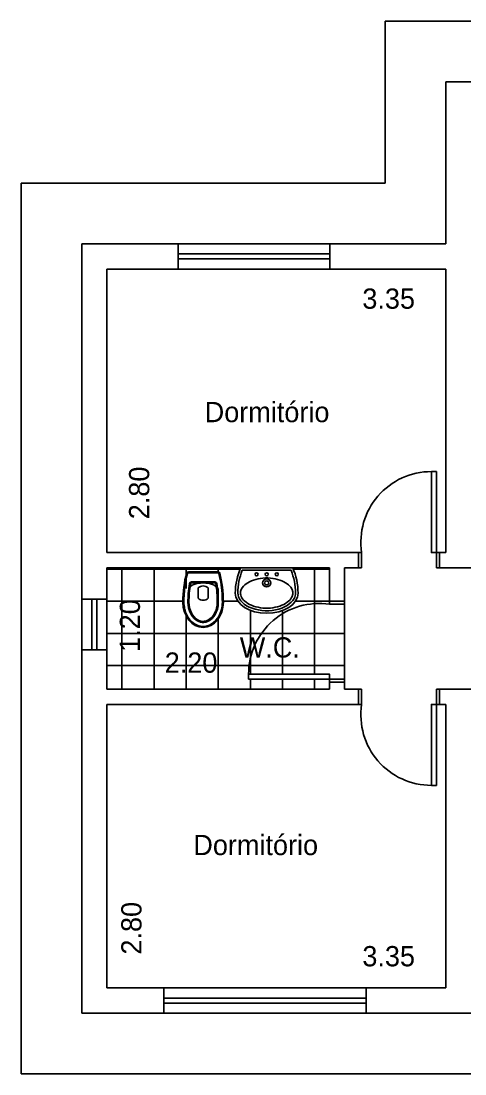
# Model space of a CAD drawing. Extents: x 0 to 13, y -1.7 to 10.5.
# Drawn here: x 0 to 4.39, y 0 to 10.4 of the extents above; entities that cross this region are included whole.
import ezdxf

# ---------------------------------------------------------------- set-up
doc = ezdxf.new("R2010")
doc.units = 0
doc.layers.get('0').update_dxf_attribs({"linetype": 'CONTINUOUS'})
doc.layers.get('DEFPOINTS').update_dxf_attribs({"linetype": 'CONTINUOUS'})
for name, color, linetype in [('ARQ3', 3, 'CONTINUOUS'), ('BLOCO', 7, 'CONTINUOUS'), ('BLOCOS', 7, 'CONTINUOUS'), ('HACHURA', 1, 'CONTINUOUS')]:
    doc.layers.add(name, color=color, linetype=linetype)
doc.styles.add('PADRÃO', font='', dxfattribs={"height": 0.2})
doc.styles.get('PADRÃO').set_extended_font_data('AvantGarde Bk BT')
doc.dimstyles.new('PADRÃOS', dxfattribs={"dimtxt": 0.15, "dimasz": 0.1, "dimexe": 1.25, "dimexo": 0.625, "dimgap": 0.1, "dimtad": 0, "dimjust": 1, "dimzin": 1, "dimdsep": 46, "dimtxsty": 'PADRÃO', "dimcen": 2.5, "dimse1": 1, "dimse2": 1, "dimsd1": 1, "dimsd2": 1, "dimclrt": 1, "dimadec": 0, "dimazin": 0, "dimtfac": 1, "dimtdec": 4, "dimtmove": 0, "dimatfit": 3, "dimfxl": 1, "dimtolj": 1, "dimtzin": 0, "dimarcsym": 0})

# ---------------------------------------------------------------- blocks, each defined once
blk = doc.blocks.new('J15')
at = {"layer": 'BLOCO'}
for p, q in [((1.5, 0.25), (0, 0.25)), ((0, 0.25), (0, 0)), ((1.5, 0), (1.5, 0.25)), ((1.5, 0.1500000000000057), (0, 0.1500000000000057)), ((0, 0.09999999999999432), (1.5, 0.09999999999999432)), ((0, 0), (1.5, 0))]:
    blk.add_line(p, q, dxfattribs=at)
blk = doc.blocks.new('J2')
at = {"layer": 'BLOCO'}
for p, q in [((0, 0.25), (0, 0)), ((2, 0.25), (0, 0.25)), ((2, 0), (2, 0.25)), ((2, 0.1500000000000057), (0, 0.1500000000000057)), ((0, 0.09999999999999432), (2, 0.09999999999999432)), ((0, 0), (2, 0))]:
    blk.add_line(p, q, dxfattribs=at)
blk = doc.blocks.new('J50')
at = {"layer": 'BLOCO'}
for p, q in [((0, 0.25), (0, 0)), ((0.5, 0.25), (0, 0.25)), ((0.5, 0), (0.5, 0.25)), ((0.5, 0.1500000000000057), (0, 0.1500000000000057)), ((0, 0.09999999999999432), (0.5, 0.09999999999999432)), ((0, 0), (0.5, 0))]:
    blk.add_line(p, q, dxfattribs=at)
blk = doc.blocks.new('P80D15')
at = {"layer": 'BLOCO', "ltscale": 0.015}
for p, q in [((0, 0.1500000000000057), (0, 0)), ((0, 0.1500000000000341), (0.03000000000000114, 0.1500000000000341)), ((0.03000000000000114, 0.1500000000000057), (0.03000000000000114, 0)), ((0.7700000000000102, 0.1500000000000057), (0.7700000000000102, 0)), ((0.7700000000000102, 0.1500000000000057), (0.8000000000000114, 0.1500000000000057)), ((0.8000000000000114, 0.1500000000000057), (0.8000000000000114, 0)), ((0, 2.842170943040401e-14), (0.03000000000000114, 0)), ((0.7699999999999818, 0), (0.8000000000000114, 0))]:
    blk.add_line(p, q, dxfattribs=at)
at = {"layer": 'BLOCO'}
blk.add_lwpolyline([(0.7700000000000102, 0.1500000000000057), (0.7199999999999989, 0.1500000000000057), (0.7199999999999989, 0.950000000000017), (0.7700000000000102, 0.950000000000017)], close=True, dxfattribs=at)
at = {"layer": 'BLOCO', "ltscale": 0.015}
blk.add_arc((0.7199999999999989, 0.2524375000000134), 0.6975625000000036, 89.99999999999959, 188.444460412286, dxfattribs=at)
blk = doc.blocks.new('P80E15')
at = {"layer": 'BLOCO', "ltscale": 0.015}
for p, q in [((0.03000000000000114, 0.1500000000000057), (0, 0.1500000000000057)), ((0, 0.1500000000000057), (0, 0)), ((0.03000000000000114, 0.1500000000000057), (0.03000000000000114, 0)), ((0.8000000000000114, 0.1500000000000341), (0.7700000000000102, 0.1500000000000341)), ((0.7700000000000102, 0.1500000000000057), (0.7700000000000102, 0)), ((0.8000000000000114, 0.1500000000000057), (0.8000000000000114, 0)), ((0.03000000000000114, 2.842170943040401e-14), (0, 0)), ((0.8000000000000114, 2.842170943040401e-14), (0.7700000000000102, 5.684341886080801e-14))]:
    blk.add_line(p, q, dxfattribs=at)
at = {"layer": 'BLOCO'}
blk.add_lwpolyline([(0.03000000000000114, 0.1500000000000057), (0.0800000000000125, 0.1500000000000057), (0.0800000000000125, 0.950000000000017), (0.03000000000000114, 0.950000000000017)], close=True, dxfattribs=at)
at = {"layer": 'BLOCO', "ltscale": 0.015}
blk.add_arc((0.0800000000000125, 0.2524375000000134), 0.6975625000000036, 351.555539587714, 90.00000000000041, dxfattribs=at)
blk = doc.blocks.new('*D13')
at = {"layer": 'DEFPOINTS', "color": 0, "linetype": 'ByBlock', "ltscale": 0.015}
for p in [(139.8697378972952, 150.9192626792651), (143.2197378972952, 150.9192626792651), (139.8697378972952, 150.6261548282356)]:
    blk.add_point(p, dxfattribs=at)
at = {"color": 1, "linetype": 'ByBlock', "ltscale": 0.015, "insert": (142.65490273246, 150.6261548282356), "char_height": 0.2, "attachment_point": 5, "style": 'PADRÃO'}
blk.add_mtext('\\A1;3.35', dxfattribs=at)
blk = doc.blocks.new('*D14')
at = {"layer": 'DEFPOINTS', "color": 0, "linetype": 'ByBlock', "ltscale": 0.015}
for p in [(139.8697378972952, 150.9192626792651), (140.1889025210596, 150.9192626792651), (139.8697378972952, 148.1192626792651)]:
    blk.add_point(p, dxfattribs=at)
at = {"color": 1, "linetype": 'ByBlock', "ltscale": 0.015, "insert": (140.1889025210596, 148.7083423495947), "char_height": 0.2, "attachment_point": 5, "rotation": 90, "style": 'PADRÃO'}
blk.add_mtext('\\A1;2.80', dxfattribs=at)
blk = doc.blocks.new('*D15')
at = {"layer": 'DEFPOINTS', "color": 0, "linetype": 'ByBlock', "ltscale": 0.015}
for p in [(139.8697378972952, 147.9692626792651), (142.0697378972952, 147.9692626792651), (142.0697378972952, 147.0311758329916)]:
    blk.add_point(p, dxfattribs=at)
at = {"color": 1, "linetype": 'ByBlock', "ltscale": 0.015, "insert": (140.7010967172598, 147.0311758329916), "char_height": 0.2, "attachment_point": 5, "style": 'PADRÃO'}
blk.add_mtext('\\A1;2.20', dxfattribs=at)
blk = doc.blocks.new('*D16')
at = {"layer": 'DEFPOINTS', "color": 0, "linetype": 'ByBlock', "ltscale": 0.015}
for p in [(139.8697378972952, 146.6192626792651), (140.1123151674683, 146.6192626792651), (139.8697378972952, 143.8192626792651)]:
    blk.add_point(p, dxfattribs=at)
at = {"color": 1, "linetype": 'ByBlock', "ltscale": 0.015, "insert": (140.1123151674683, 144.4083423495948), "char_height": 0.2, "attachment_point": 5, "rotation": 90, "style": 'PADRÃO'}
blk.add_mtext('\\A1;2.80', dxfattribs=at)
blk = doc.blocks.new('*D17')
at = {"layer": 'DEFPOINTS', "color": 0, "linetype": 'ByBlock', "ltscale": 0.015}
for p in [(139.8697378972952, 144.1308972294264), (139.8697378972952, 143.8192626792651), (143.2197378972952, 143.8192626792651)]:
    blk.add_point(p, dxfattribs=at)
at = {"color": 1, "linetype": 'ByBlock', "ltscale": 0.015, "insert": (142.65490273246, 144.1308972294264), "char_height": 0.2, "attachment_point": 5, "style": 'PADRÃO'}
blk.add_mtext('\\A1;3.35', dxfattribs=at)
blk = doc.blocks.new('VASOSAN')
at = {"layer": 'BLOCOS'}
for p, q in [((-0.04999870165021036, 0.1999637913173729), (-0.04999870165021036, 0.300036208682684)), ((0.05000129834978395, 0.2000000000000171), (0.05000129834978395, 0.3000000000000398)), ((-0.1156907586723577, 0.1400000000000148), (0.1156608751354042, 0.1400000000000148)), ((-0.1156899891503542, 0.1500000000000057), (0.1156563640565906, 0.1500000000000057)), ((-0.1449592708755176, 0.04000000000002046), (0.1449618675667352, 0.04000000000002046)), ((-0.144958964094414, 0.05000000000001137), (0.144958964094414, 0.05000000000001137))]:
    blk.add_line(p, q, dxfattribs=at)
for centre, radius, start, end in [((-1.681254687468936e-05, 0.2500000000000284), 0.07072348561596478, 44.98962509969003, 134.9688828081831), ((-0.1156907586724003, 0.1599999999999966), 0.02, 189.3867869031125, 270.0000000001221), ((-0.1156899891503826, 0.1599999999999113), 0.01, 189.3843767903272, 270.0000000002443), ((-1.681254687468936e-05, 0.2500000000000284), 0.07072348561596478, 225.0311171918169, 315.01037490031), ((0.1156563640566048, 0.1599999999999397), 0.01, 269.9999999999185, 350.5758748885445), ((0.1156608751354185, 0.1600000000000534), 0.02, 269.9999999999593, 350.5771305827586), ((-0.1449592708755176, 0.06000000000784667), 0.02, 195.5363314444965, 269.9999999879495), ((-0.1449589640944282, 0.0600000000000307), 0.01, 195.5346797106506, 270), ((0.1449589640941156, 0.06000000000059913), 0.01, 270.0000000017912, 344.483103753554), ((0.1449618675666784, 0.06000000000008754), 0.02, 270.0000000001221, 344.463668535786)]:
    blk.add_arc(centre, radius, start, end, dxfattribs=at)
for centre, major_axis, ratio, start_param, end_param in [((1.298349786793551e-06, 0.3400000000000034), (0, 0.25), 0.8000000000000114, 4.71238898038469, 7.853981633974483), ((1.298349786793551e-06, 0.3400000000000034), (0, 0.5), 0.4000000000000057, 1.570796326794897, 2.178171401941273), ((1.298349786793551e-06, 0.3400000000000034), (0, 0.5), 0.4000000000000057, 4.10501390519934, 4.71238898038469), ((3.162615456631102e-06, 0.2000000000000171), (-0.1315416254084454, 0), 0.380107846735427, 0, 3.141592653589793)]:
    blk.add_ellipse(centre, major_axis=major_axis, ratio=ratio, start_param=start_param, end_param=end_param, dxfattribs=at)
for points, knots in [([(0.1900012983497845, 0.3400000000000034), (0.1900012983497845, 0.3848761319792686), (0.1797393390216371, 0.4296688513161939), (0.1275724019719462, 0.5345347987748141), (0.06728061332151469, 0.5774883381547511), (-0.05557463358574921, 0.5822833263597715), (-0.1176873313140447, 0.5442092108278018), (-0.1772271428546759, 0.4396819034496957), (-0.1899987016502109, 0.3899119131999385), (-0.1899987016502109, 0.3400000000000034)], [4.71238898038469, 4.71238898038469, 4.71238898038469, 4.71238898038469, 5.268704666077937, 5.268704666077937, 6.251971787216637, 6.251971787216637, 7.235238908355337, 7.235238908355337, 7.853981633974483, 7.853981633974483, 7.853981633974483, 7.853981633974483]), ([(0.1500012983497925, 0.3400000000000034), (0.1500012983497925, 0.3788440209133057), (0.1410350669412708, 0.4175642631073231), (0.09785548235792874, 0.5046356523495774), (0.05186252916044509, 0.5365242863162791), (-0.035906470330346, 0.5428969122828846), (-0.08268716521656927, 0.5186239494114204), (-0.136675398657502, 0.4336095243094746), (-0.1499987016502189, 0.3869668551708401), (-0.1499987016502189, 0.3400000000000034)], [4.71238898038469, 4.71238898038469, 4.71238898038469, 4.71238898038469, 5.267303564860582, 5.267303564860582, 6.225165062483076, 6.225165062483076, 7.18302656010557, 7.18302656010557, 7.853981633974483, 7.853981633974483, 7.853981633974483, 7.853981633974483]), ([(0.1400012983497874, 0.3400000000000034), (0.1400012983497874, 0.3772837390730786), (0.1313244408788421, 0.4146147677288923), (0.08614040026922964, 0.5057958350239744), (0.03502463044166859, 0.5349710805647021), (-0.04931088296146413, 0.5246485128546965), (-0.08846614740087944, 0.4978919085569657), (-0.1301770436703151, 0.4186244413023701), (-0.139998701650228, 0.3793231752999873), (-0.139998701650228, 0.3400000000000034)], [4.71238898038469, 4.71238898038469, 4.71238898038469, 4.71238898038469, 5.266984672173268, 5.266984672173268, 6.376176055750425, 6.376176055750425, 7.268653195712185, 7.268653195712185, 7.853981633974483, 7.853981633974483, 7.853981633974483, 7.853981633974483]), ([(-0.1899987016502109, 0.3400000000000034), (-0.1899987016502109, 0.2628456380244302), (-0.1826597402104682, 0.1857481592563204), (-0.1646350625580055, 0.0962993025843275), (-0.1598779088782436, 0.07633152029333701), (-0.1545936493339752, 0.05732178411361133)], [1.570796326794897, 1.570796326794897, 1.570796326794897, 1.570796326794897, 2.037455774227855, 2.037455774227855, 2.178171373096618, 2.178171373096618, 2.178171373096618, 2.178171373096618]), ([(0.1255213970934932, 0.158362586435743), (0.1304959230626253, 0.1883329397418549), (0.1342856674288981, 0.2197754344096836), (0.1388984311594896, 0.280892952358073), (0.1400012983497874, 0.3104504303007616), (0.1400012983497874, 0.3400000000000034)], [4.319424209334854, 4.319424209334854, 4.319424209334854, 4.319424209334854, 4.526146784234752, 4.526146784234752, 4.71238898038469, 4.71238898038469, 4.71238898038469, 4.71238898038469]), ([(0.1353910129756457, 0.1567256052765629), (0.1406375926198677, 0.1883393074453181), (0.1445703338030171, 0.2215366219332111), (0.1489940345178695, 0.2833246268364178), (0.1500012983497925, 0.3116621455754114), (0.1500012983497925, 0.3400000000000034)], [4.319414935773391, 4.319414935773391, 4.319414935773391, 4.319414935773391, 4.53527739023095, 4.53527739023095, 4.71238898038469, 4.71238898038469, 4.71238898038469, 4.71238898038469]), ([(0.1545944801337669, 0.0573247746568768), (0.1714080019636555, 0.1178830224408784), (0.1827947395838834, 0.188231392050767), (0.1891612343353728, 0.2873542333339003), (0.1900012983497845, 0.3136769834079587), (0.1900012983497845, 0.3400000000000034)], [4.105016649121983, 4.105016649121983, 4.105016649121983, 4.105016649121983, 4.553177186481221, 4.553177186481221, 4.71238898038469, 4.71238898038469, 4.71238898038469, 4.71238898038469])]:
    blk.add_open_spline(points, degree=3, knots=knots, dxfattribs=at)
for points in [[(-0.1499987016502189, 0.3400000000000034), (-0.1499987016502189, 0.2771333061211863), (-0.1449377691834997, 0.2142947379843179), (-0.1354229546785177, 0.1567380311504962)], [(-0.1399987016502138, 0.3400000000000034), (-0.1399987016502138, 0.2776703725988909), (-0.1349701841103865, 0.2153313553609451), (-0.1255561557510418, 0.1583694305881238)]]:
    blk.add_open_spline(points, degree=3, dxfattribs=at)
blk = doc.blocks.new('LAVAT')
at = {"layer": 'BLOCOS'}
for p, q in [((-0.2573623180961135, 0), (0.2573623180960993, 0)), ((-0.2410322495695425, 0.02500000000000568), (0.2410322495695283, 0.02500000000000568))]:
    blk.add_line(p, q, dxfattribs=at)
for centre, radius in [((-2.842170943040401e-14, 0.1500000000000057), 0.04), ((-2.842170943040401e-14, 0.1500000000000057), 0.02), ((-0.09999999999999432, 0.06499999999999773), 0.015), ((0, 0.06499999999999773), 0.015), ((0.09999999999999432, 0.06499999999999773), 0.015)]:
    blk.add_circle(centre, radius, dxfattribs=at)
for centre, radius, start, end in [((0.3099999999999739, 0.25), 0.6200000000000045, 180, 203.779994731564), ((0.3099999999999739, 0.25), 0.5951987399818819, 180.0000000000055, 202.2113997706397), ((-0.3099999999999739, 0.25), 0.5951987399818819, 337.7886002293573, 359.9999999999946), ((-0.3099999999999739, 0.25), 0.6200000000000045, 336.2200052684331, 7.016477563892661e-15)]:
    blk.add_arc(centre, radius, start, end, dxfattribs=at)
blk.add_ellipse((-2.842170943040401e-14, 0.25), major_axis=(0.3100000000000023, 0), ratio=0.645161290322576, start_param=0, end_param=3.141592653589793, dxfattribs=at)
for points, knots in [([(0.2849999999999824, 0.2500000000000284), (0.2849999999999682, 0.300317964642403), (0.2452497040517159, 0.3541887687748044), (0.1008916727811169, 0.4227595909021034), (3.167234224576987e-05, 0.4339558931305021), (-0.1743068501371283, 0.3989778962069579), (-0.2442601782461509, 0.3532994974840165), (-0.2803506487652356, 0.2860131679577762), (-0.2851229441039038, 0.2679846562883483), (-0.285198739981908, 0.2499999999999716)], [0, 0, 0, 0, 0.9361481793933827, 0.9361481793933827, 1.872296358786765, 1.872296358786765, 2.808444538180148, 2.808444538180148, 3.13938546545754, 3.13938546545754, 3.13938546545754, 3.13938546545754]), ([(0.2599999999999625, 0.2500000000000284), (0.2599999999999625, 0.2784978981889878), (0.242078010852012, 0.3126567214920613), (0.1643569005752425, 0.3704649949829673), (0.1030052039381815, 0.3920693254798095), (-0.02877373062847255, 0.4037223597623836), (-0.0976825814684048, 0.3936467971219031), (-0.2034406750199054, 0.3477822861136133), (-0.2396263539294523, 0.3143366745038918), (-0.2661732608932681, 0.2526194074667387), (-0.2627272874450739, 0.2240541362115209), (-0.2158391141528142, 0.162032776211305), (-0.168127663237712, 0.1314918993692231), (-0.04805875393354597, 0.09792981637818343), (0.02266607553652022, 0.095757041570522), (0.1477154277714732, 0.1225128520000851), (0.2007272141554637, 0.1503951910720218), (0.2508407150234859, 0.2045307616155014), (0.2599999999999767, 0.2286312563089723), (0.2599999999999625, 0.2500000000000284)], [0, 0, 0, 0, 0.718091798041799, 0.718091798041799, 1.436183596083598, 1.436183596083598, 2.154275394125397, 2.154275394125397, 2.872367192167196, 2.872367192167196, 3.590458990208995, 3.590458990208995, 4.308550788250794, 4.308550788250794, 5.026642586292593, 5.026642586292593, 5.744734384334392, 5.744734384334392, 6.283185307179586, 6.283185307179586, 6.283185307179586, 6.283185307179586])]:
    blk.add_open_spline(points, degree=3, knots=knots, dxfattribs=at)
blk = doc.blocks.new('DORMI')
at = {"layer": 'HACHURA', "ltscale": 0.015, "style": 'PADRÃO'}
blk.add_text('Dormitório', height=0.2, dxfattribs=at).set_placement((-0.5164404245072092, -0.06614472024716633))
blk = doc.blocks.new('WC')
at = {"layer": 'HACHURA', "ltscale": 0.015, "style": 'PADRÃO'}
blk.add_text('W.C.', height=0.2, dxfattribs=at).set_placement((-0.137135439593294, -0.09586776615662984))
blk = doc.blocks.new('*D34')
at = {"layer": 'DEFPOINTS', "color": 0, "linetype": 'ByBlock', "ltscale": 0.015}
for p in [(139.8697378972952, 147.9692626792651), (139.8697378972952, 146.7692626792651), (140.0974226477601, 146.7692626792651)]:
    blk.add_point(p, dxfattribs=at)
at = {"color": 1, "linetype": 'ByBlock', "ltscale": 0.015, "insert": (140.0974226477601, 147.3980401517925), "char_height": 0.2, "attachment_point": 5, "rotation": 90, "style": 'PADRÃO'}
blk.add_mtext('\\A1;1.20', dxfattribs=at)

msp = doc.modelspace()

# ---------------------------------------------------------------- hatches: boundary and pattern name
at = {"ltscale": 0.015}
h = msp.add_hatch(dxfattribs=at)
h.set_pattern_fill('NET', color=256, scale=0.1, style=0)
h.set_pattern_definition([(0, (-139.0197378972952, -142.9692626792651), (0, 0.3175), []), (90, (-139.0197378972952, -142.9692626792651), (-0.3175, 1.944062586693024e-17), [])])
edge = h.paths.add_edge_path()
edge.add_line((3.049999999999926, 4.639446006994291), (3.049999999999926, 4.669446006994292))
edge.add_line((3.049999999999926, 4.669446006994292), (3.049999999999955, 5))
edge.add_line((3.049999999999955, 5), (2.68627587455029, 5))
edge.add_arc((2.11891355645011, 4.75), 0.6199999999999967, 1.318767317570746e-11, 23.77999473141182, ccw=False)
edge.add_ellipse((2.428913556450084, 4.75), major_axis=(-0.3100000000000023, 3.796279696849398e-17), ratio=0.645161290322576, start_angle=0, end_angle=180, ccw=False)
edge.add_arc((2.738913556450029, 4.75), 0.6200000000000027, 156.2200052685882, 179.9999999999632, ccw=False)
edge.add_line((2.171551238349849, 5), (0.8499999999999943, 5))
edge.add_line((0.8499999999999943, 5), (0.8499999999999943, 4.68954773781789))
edge.add_line((0.8499999999999943, 4.68954773781789), (0.8499999999999943, 4.189547737817861))
edge.add_line((0.8499999999999943, 4.189547737817861), (0.8499999999999943, 3.800000000000011))
edge.add_line((0.8499999999999943, 3.800000000000011), (3.049999999999983, 3.800000000000011))
edge.add_line((3.049999999999983, 3.800000000000011), (3.049999999999955, 3.869446006994281))
edge.add_line((3.049999999999955, 3.869446006994281), (3.049999999999955, 3.899446006994282))
edge.add_line((3.049999999999955, 3.899446006994282), (2.249999999999943, 3.899446006994282))
edge.add_line((2.249999999999943, 3.899446006994282), (2.249999999999943, 3.949446006994293))
edge.add_arc((2.947562499999947, 3.949446006994293), 0.6975624999999994, 81.55553958771628, 180, ccw=False)
edge = h.paths.add_edge_path(flags=16)
edge.add_ellipse((1.80051050218313, 4.659999999999997), major_axis=(-3.061515884555943e-17, -0.25), ratio=0.8000000000000114, start_angle=270, end_angle=450, ccw=False)
edge.add_ellipse((1.80051050218313, 4.659999999999997), major_axis=(-6.123031769111886e-17, -0.5), ratio=0.4000000000000057, start_angle=235.1999716104384, end_angle=270, ccw=False)
edge.add_arc((1.655549932966238, 4.939999999999969), 0.02000000000001101, 90, 168.1772623965187, ccw=False)
edge.add_line((1.655549932966238, 4.95999999999998), (1.945471071408434, 4.95999999999998))
edge.add_arc((1.945471071406246, 4.939999999999998), 0.01999999999999974, 11.82273711226361, 89.99999999373051, ccw=False)
edge.add_ellipse((1.80051050218313, 4.659999999999997), major_axis=(-6.123031769111886e-17, -0.5), ratio=0.4000000000000057, start_angle=90, end_angle=124.80002838732861, ccw=False)
h.paths.add_polyline_path([(3.199999999999932, 4.639446006994319), (3.049999999999955, 4.639446006994291, 0.4580704259902287), (2.249999999999943, 3.949446006994293), (3.049999999999955, 3.949446006994265), (3.049999999999983, 3.899446006994282), (3.199999999999932, 3.899446006994282)])
h.paths.add_polyline_path([(1.342279149634948, 4.216034032847432), (2.020438490294282, 4.216034032847432), (2.020438490294282, 3.907792274605669), (1.342279149634948, 3.907792274605669)], flags=24)
h.paths.add_polyline_path([(2.106669074824339, 4.057077145971164), (2.819169074824345, 4.057077145971164), (2.819169074824345, 4.369027695421721), (2.106669074824339, 4.369027695421721)], flags=25)
h.paths.add_polyline_path([(0.9235638713440721, 4.107554945054972), (0.9235638713440721, 4.750000000000028), (1.231805629585836, 4.750000000000028), (1.231805629585836, 4.107554945054972)], flags=24)

# ---------------------------------------------------------------- linework, layer by layer
for p, q in [((4.199999999999989, 8.199999999999989), (4.199999999999989, 9.80000000000004)), ((4.449999999999989, 9.80000000000004), (4.199999999999989, 9.80000000000004)), ((0.5999999999999943, 4.689547737817861), (0.5999999999999943, 8.199999999999989)), ((1.552156530204343, 8.200000000000017), (0.5999999999999943, 8.199999999999989)), ((1.552156530204314, 7.950000000000017), (1.552156530204314, 8.199999999999989)), ((4.199999999999989, 8.200000000000017), (3.052156530204314, 8.200000000000045)), ((3.052156530204314, 7.950000000000017), (3.052156530204314, 8.199999999999989)), ((0.8499999999999943, 5.150000000000006), (0.8499999999999943, 7.950000000000017)), ((1.552156530204314, 7.950000000000017), (0.8499999999999943, 7.950000000000017)), ((4.199999999999989, 7.950000000000045), (3.052156530204314, 7.950000000000045)), ((4.200000000000017, 5.150000000000034), (4.200000000000017, 7.950000000000045)), ((3.337909053815849, 5.150000000000034), (0.8499999999999943, 5.150000000000006)), ((3.337909053815821, 5.150000000000034), (3.337909053815821, 5.000000000000028)), ((4.199999999999989, 5.150000000000034), (4.137909053815832, 5.150000000000034)), ((4.137909053815832, 5.150000000000034), (4.137909053815832, 5.000000000000028)), ((3.049999999999983, 5), (0.8499999999999943, 5)), ((0.8499999999999943, 4.68954773781789), (0.8499999999999943, 5)), ((3.049999999999955, 4.669446006994292), (3.049999999999983, 5)), ((3.337909053815821, 5), (3.199999999999989, 5)), ((3.19999999999996, 4.669446006994292), (3.199999999999989, 5)), ((4.199999999999989, 5.000000000000028), (4.137909053815832, 5.000000000000028)), ((4.200000000000017, 5), (4.449999999999989, 5)), ((0.8499999999999943, 4.689547737817861), (0.5999999999999659, 4.689547737817861)), ((3.199999999999989, 4.669446006994292), (3.049999999999983, 4.669446006994292)), ((3.199999999999932, 3.899446006994282), (3.199999999999903, 4.639446006994291)), ((0.5999999999999943, 0.6000000000000227), (0.5999999999999943, 4.189547737817861)), ((0.8499999999999943, 4.189547737817861), (0.5999999999999659, 4.189547737817861)), ((0.8499999999999943, 3.800000000000011), (0.8499999999999943, 4.189547737817861)), ((3.049999999999983, 3.800000000000011), (3.049999999999955, 3.869446006994281)), ((3.199999999999989, 3.869446006994281), (3.049999999999983, 3.869446006994281)), ((3.199999999999989, 3.800000000000011), (3.19999999999996, 3.869446006994281)), ((3.049999999999983, 3.80000000000004), (0.8499999999999943, 3.800000000000011)), ((3.337909053815821, 3.80000000000004), (3.199999999999989, 3.80000000000004)), ((3.337909053815821, 3.80000000000004), (3.337909053815821, 3.650000000000034)), ((4.199999999999989, 3.80000000000004), (4.137909053815832, 3.80000000000004)), ((4.137909053815832, 3.80000000000004), (4.137909053815832, 3.650000000000034)), ((4.200000000000017, 3.80000000000004), (4.518459479497864, 3.800000000000068)), ((0.8499999999999943, 0.8500000000000227), (0.8499999999999943, 3.650000000000034)), ((3.337909053815849, 3.650000000000034), (0.8499999999999943, 3.650000000000034)), ((4.199999999999989, 3.650000000000034), (4.137909053815832, 3.650000000000034)), ((4.199999999999989, 0.8500000000000227), (4.200000000000017, 3.650000000000034)), ((0.8499999999999943, 0.8500000000000227), (1.413004949897044, 0.8500000000000227)), ((1.413004949897044, 0.8500000000000227), (1.413004949897044, 0.6000000000000227)), ((3.413004949897044, 0.8500000000000227), (3.413004949897044, 0.6000000000000227)), ((3.413004949897044, 0.8500000000000227), (4.199999999999989, 0.8500000000000227)), ((0.5999999999999943, 0.6000000000000227), (1.413004949897044, 0.6000000000000227)), ((3.413004949897044, 0.5999999999999943), (4.449999999999989, 0.5999999999999943))]:
    msp.add_line(p, q, dxfattribs=at)
at = {"layer": 'ARQ3', "ltscale": 0.015}
for p, q in [((8.300000000000011, 10.40000000000001), (3.600000000000023, 10.40000000000003)), ((3.600000000000023, 10.40000000000003), (3.599999999999994, 8.800000000000011)), ((3.599999999999994, 8.800000000000011), (-2.842170943040401e-14, 8.799999999999983)), ((-2.842170943040401e-14, 8.799999999999983), (0, 0)), ((0, 0), (4.449999999999989, 0))]:
    msp.add_line(p, q, dxfattribs=at)

# ---------------------------------------------------------------- block references
at = {"ltscale": 0.015}
for name, p in [('J15', (1.552156530204314, 7.950000000000017)), ('DORMI', (2.332417363441749, 6.504108469052426)), ('P80D15', (3.337909053815821, 5.000000000000028)), ('WC', (2.300054514417639, 4.208920186853078)), ('DORMI', (2.220065650699411, 2.227685271555288)), ('J2', (1.413004949897044, 0.6000000000000227))]:
    msp.add_blockref(name, p, dxfattribs=at)
for name, p, rotation in [('LAVAT', (2.428913556450055, 5), 180), ('VASOSAN', (1.800511800532917, 5), 180), ('J50', (0.8499999999999943, 4.189547737817861), 90), ('P80E15', (3.19999999999996, 3.869446006994281), 90), ('P80E15', (4.137909053815832, 3.80000000000004), 180)]:
    msp.add_blockref(name, p, dxfattribs=dict(at, rotation=rotation))

# ---------------------------------------------------------------- dimensions: what is measured, and where the dimension line sits
for base, p1, p2, picture, middle in [((0.8499999999999943, 7.656892148970542), (4.199999999999989, 7.950000000000045), (0.8499999999999943, 7.950000000000017), '*D13', (3.635164835164829, 7.656892148970542)), ((0.8499999999999943, 1.161634550161352), (4.199999999999989, 0.8500000000000227), (0.8499999999999943, 0.8500000000000227), '*D17', (3.635164835164829, 1.161634550161352))]:
    dim = msp.add_linear_dim(base=base, p1=p1, p2=p2, dimstyle='PADRÃOS', dxfattribs=at)
    dim.commit()
    dim.dimension.update_dxf_attribs({"geometry": picture, "text_midpoint": middle, "insert": (-139.0197378972952, -142.9692626792651)})
for base, p1, p2, picture, middle in [((1.169164623764431, 7.950000000000017), (0.8499999999999943, 5.150000000000006), (0.8499999999999943, 7.950000000000017), '*D14', (1.169164623764431, 5.739079670329687)), ((1.077684750464954, 3.800000000000011), (0.8499999999999943, 5), (0.8499999999999943, 3.800000000000011), '*D34', (1.077684750464954, 4.428777472527486)), ((1.092577270173109, 3.650000000000034), (0.8499999999999943, 0.8500000000000227), (0.8499999999999943, 3.650000000000034), '*D16', (1.092577270173109, 1.439079670329704))]:
    dim = msp.add_linear_dim(base=base, p1=p1, p2=p2, angle=90, dimstyle='PADRÃOS', dxfattribs=at)
    dim.commit()
    dim.dimension.update_dxf_attribs({"geometry": picture, "text_midpoint": middle, "insert": (-139.0197378972952, -142.9692626792651)})
dim = msp.add_linear_dim(base=(3.049999999999983, 4.06191315372655), p1=(0.8499999999999943, 5), p2=(3.049999999999983, 5), dimstyle='PADRÃOS', dxfattribs=at)
dim.commit()
dim.dimension.update_dxf_attribs({"geometry": '*D15', "text_midpoint": (1.681358819964629, 4.06191315372655), "dimtype": 160, "insert": (-139.0197378972952, -142.9692626792651)})

doc.saveas('drawing.dxf')
